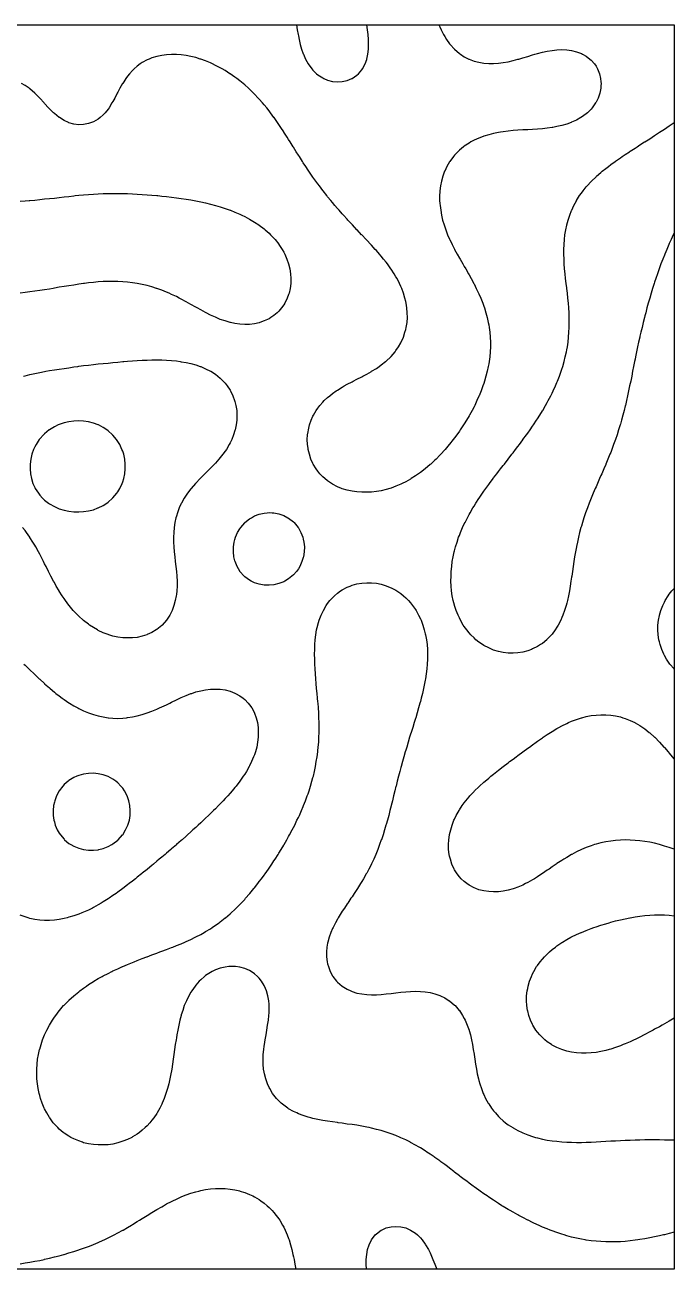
# Model space of a CAD drawing. Header units: metres. Extents: x 0 to 255, y 0 to 255.
# Drawn here: x 122 to 255, y 0 to 255 of the extents above; entities that cross this region are included whole.
import ezdxf

# ---------------------------------------------------------------- set-up
doc = ezdxf.new("R2010")
doc.units = ezdxf.units.M

msp = doc.modelspace()

# ---------------------------------------------------------------- linework, layer by layer
for points in [[(0, 0), (0, 255), (255, 255), (255, 0), (0, 0)], [(206.8, 255), (207, 254.58), (207.28, 254), (207.77, 253), (208, 252.61), (208.38, 252), (209, 251.13), (209.11, 251), (210, 250), (210, 250), (211, 249.15), (211.2, 249), (212, 248.48), (212.94, 248), (213, 247.97), (214, 247.59), (215, 247.34), (216, 247.18), (217, 247.09), (218, 247.09), (219, 247.16), (220, 247.28), (221, 247.45), (222, 247.67), (223, 247.94), (223.17, 248), (224, 248.26), (225, 248.55), (226, 248.84), (226.49, 249), (227, 249.16), (228, 249.42), (229, 249.62), (230, 249.78), (231, 249.89), (232, 249.93), (233, 249.88), (234, 249.75), (235, 249.51), (236, 249.14), (236.26, 249), (237, 248.58), (237.75, 248), (238, 247.77), (238.68, 247), (239, 246.53), (239.32, 246), (239.7, 245), (239.94, 244), (240, 243.33), (240.03, 243), (240, 242.52), (239.97, 242), (239.76, 241), (239.44, 240), (239, 239.14), (238.92, 239), (238.22, 238), (238, 237.75), (237.24, 237), (237, 236.79), (236, 236.07), (235.89, 236), (235, 235.5), (234, 235.05), (233.89, 235), (233, 234.67), (232, 234.4), (231, 234.17), (230.12, 234), (230, 233.97), (229, 233.82), (228, 233.71), (227, 233.63), (226, 233.57), (225, 233.51), (224, 233.46), (223, 233.4), (222, 233.33), (221, 233.23), (220, 233.1), (219.43, 233), (219, 232.92), (218, 232.72), (217, 232.48), (216, 232.19), (215.53, 232), (215, 231.78), (214, 231.35), (213.37, 231), (213, 230.78), (212, 230.13), (211.84, 230), (211, 229.3), (210.68, 229), (210, 228.27), (209.77, 228), (209.05, 227), (209, 226.93), (208.46, 226), (208, 225.03), (207.98, 225), (207.61, 224), (207.35, 223), (207.15, 222), (207.02, 221), (207, 220.76), (206.95, 220), (206.95, 219), (207, 218.41), (207.03, 218), (207.17, 217), (207.34, 216), (207.56, 215), (207.85, 214), (208, 213.59), (208.22, 213), (208.59, 212), (209, 211.06), (209.03, 211), (209.5, 210), (210, 209.03), (210.02, 209), (210.56, 208), (211, 207.22), (211.13, 207), (211.69, 206), (212, 205.49), (212.29, 205), (212.85, 204), (213, 203.75), (213.42, 203), (213.96, 202), (214, 201.92), (214.47, 201), (214.94, 200), (215, 199.88), (215.39, 199), (215.77, 198), (216, 197.37), (216.14, 197), (216.44, 196), (216.69, 195), (216.91, 194), (217, 193.52), (217.1, 193), (217.23, 192), (217.32, 191), (217.36, 190), (217.35, 189), (217.31, 188), (217.22, 187), (217.09, 186), (217, 185.55), (216.9, 185), (216.68, 184), (216.45, 183), (216.17, 182), (216, 181.52), (215.81, 181), (215.46, 180), (215.06, 179), (215, 178.88), (214.6, 178), (214.14, 177), (214, 176.74), (213.61, 176), (213.06, 175), (213, 174.9), (212.47, 174), (212, 173.26), (211.83, 173), (211.18, 172), (211, 171.75), (210.47, 171), (210, 170.37), (209.71, 170), (209, 169.09), (208.92, 169), (208.09, 168), (208, 167.9), (207.19, 167), (207, 166.81), (206.21, 166), (206, 165.8), (205.15, 165), (205, 164.87), (204, 164.03), (203.97, 164), (203, 163.26), (202.65, 163), (202, 162.55), (201.13, 162), (201, 161.91), (200, 161.37), (199.28, 161), (199, 160.86), (198, 160.44), (197, 160.08), (196.75, 160), (196, 159.76), (195, 159.53), (194, 159.36), (193, 159.25), (192, 159.2), (191, 159.21), (190, 159.28), (189, 159.41), (188, 159.62), (187, 159.93), (186.84, 160), (186, 160.35), (185, 160.86), (184.78, 161), (184, 161.53), (183.43, 162), (183, 162.39), (182.42, 163), (182, 163.51), (181.64, 164), (181.05, 165), (181, 165.1), (180.59, 166), (180.27, 167), (180.04, 168), (180, 168.24), (179.89, 169), (179.84, 170), (179.9, 171), (180, 171.6), (180.07, 172), (180.31, 173), (180.63, 174), (181, 174.79), (181.11, 175), (181.67, 176), (182, 176.46), (182.42, 177), (183, 177.67), (183.32, 178), (184, 178.63), (184.43, 179), (185, 179.45), (185.77, 180), (186, 180.16), (187, 180.76), (187.4, 181), (188, 181.34), (189, 181.86), (189.26, 182), (190, 182.39), (191, 182.89), (191.2, 183), (192, 183.43), (193, 183.99), (193.02, 184), (194, 184.6), (194.58, 185), (195, 185.3), (195.88, 186), (196, 186.1), (196.95, 187), (197, 187.05), (197.81, 188), (198, 188.25), (198.52, 189), (199, 189.84), (199.09, 190), (199.52, 191), (199.84, 192), (200, 192.59), (200.11, 193), (200.27, 194), (200.34, 195), (200.33, 196), (200.25, 197), (200.08, 198), (200, 198.33), (199.83, 199), (199.54, 200), (199.19, 201), (199, 201.4), (198.72, 202), (198.23, 203), (198, 203.38), (197.62, 204), (197, 204.96), (196.97, 205), (196.26, 206), (196, 206.34), (195.47, 207), (195, 207.57), (194.63, 208), (194, 208.73), (193.75, 209), (193, 209.83), (192.84, 210), (192, 210.9), (191.91, 211), (191, 211.96), (190.96, 212), (190.02, 213), (190, 213.02), (189.08, 214), (189, 214.08), (188.15, 215), (188, 215.16), (187.24, 216), (187, 216.26), (186.35, 217), (186, 217.4), (185.48, 218), (185, 218.57), (184.64, 219), (184, 219.79), (183.83, 220), (183.06, 221), (183, 221.07), (182.3, 222), (182, 222.4), (181.56, 223), (181, 223.79), (180.85, 224), (180.18, 225), (180, 225.25), (179.5, 226), (179, 226.76), (178.84, 227), (178.21, 228), (178, 228.32), (177.57, 229), (177, 229.91), (176.94, 230), (176.33, 231), (176, 231.5), (175.68, 232), (175.05, 233), (175, 233.08), (174.4, 234), (174, 234.59), (173.71, 235), (173.02, 236), (173, 236.03), (172.29, 237), (172, 237.38), (171.51, 238), (171, 238.62), (170.68, 239), (170, 239.77), (169.79, 240), (169, 240.83), (168.83, 241), (168, 241.81), (167.79, 242), (167, 242.71), (166.66, 243), (166, 243.54), (165.4, 244), (165, 244.3), (164, 244.99), (163.99, 245), (163, 245.62), (162.36, 246), (162, 246.21), (161, 246.71), (160.42, 247), (160, 247.21), (159, 247.6), (158, 247.97), (157.9, 248), (157, 248.29), (156, 248.53), (155, 248.71), (154, 248.85), (153, 248.93), (152, 248.95), (151, 248.89), (150, 248.75), (149, 248.55), (148, 248.26), (147.4, 248), (147, 247.82), (146, 247.29), (145.58, 247), (145, 246.57), (144.35, 246), (144, 245.66), (143.4, 245), (143, 244.5), (142.63, 244), (142, 243.01), (141.99, 243), (141.43, 242), (141, 241.2), (140.89, 241), (140.38, 240), (140, 239.32), (139.81, 239), (139.2, 238), (139, 237.74), (138.41, 237), (138, 236.56), (137.37, 236), (137, 235.71), (136, 235.15), (135.63, 235), (135, 234.76), (134, 234.57), (133, 234.54), (132, 234.66), (131, 234.94), (130.88, 235), (130, 235.4), (129.03, 236), (129, 236.02), (128, 236.83), (127.82, 237), (127, 237.81), (126.82, 238), (126, 238.91), (125.92, 239), (125.01, 240), (125, 240.01), (124.01, 241), (124, 241.01), (123, 241.86), (122.82, 242), (122, 242.57), (121.26, 243)], [(177.6, 255), (177.76, 254), (177.95, 253), (178, 252.76), (178.17, 252), (178.4, 251), (178.67, 250), (179, 249.09), (179.03, 249), (179.47, 248), (180, 247.04), (180.02, 247), (180.73, 246), (181, 245.7), (181.72, 245), (182, 244.76), (183, 244.12), (183.24, 244), (184, 243.66), (185, 243.41), (186, 243.31), (187, 243.37), (188, 243.58), (188.99, 244), (189, 244.01), (190, 244.69), (190.34, 245), (191, 245.79), (191.15, 246), (191.67, 247), (192, 247.92), (192.03, 248), (192.26, 249), (192.37, 250), (192.39, 251), (192.35, 252), (192.28, 253), (192.17, 254), (192.05, 255)], [(255, 212.31), (254.83, 212), (254.37, 211), (254, 210.2), (253.9, 210), (253.48, 209), (253.07, 208), (253, 207.83), (252.66, 207), (252.31, 206), (252, 205.19), (251.93, 205), (251.58, 204), (251.26, 203), (251, 202.25), (250.91, 202), (250.6, 201), (250.31, 200), (250, 199), (250, 198.99), (249.7, 198), (249.44, 197), (249.18, 196), (249, 195.34), (248.9, 195), (248.65, 194), (248.42, 193), (248.2, 192), (248, 191.21), (247.95, 191), (247.72, 190), (247.51, 189), (247.32, 188), (247.11, 187), (247, 186.5), (246.89, 186), (246.69, 185), (246.5, 184), (246.32, 183), (246.11, 182), (246, 181.51), (245.89, 181), (245.67, 180), (245.47, 179), (245.26, 178), (245.02, 177), (245, 176.94), (244.75, 176), (244.51, 175), (244.25, 174), (244, 173.18), (243.94, 173), (243.63, 172), (243.33, 171), (243, 170.06), (242.98, 170), (242.61, 169), (242.26, 168), (242, 167.37), (241.84, 167), (241.45, 166), (241.03, 165), (241, 164.93), (240.59, 164), (240.17, 163), (240, 162.63), (239.71, 162), (239.3, 161), (239, 160.35), (238.84, 160), (238.43, 159), (238.01, 158), (238, 157.97), (237.6, 157), (237.24, 156), (237, 155.37), (236.86, 155), (236.53, 154), (236.23, 153), (236, 152.28), (235.91, 152), (235.64, 151), (235.41, 150), (235.19, 149), (235, 148.12), (234.97, 148), (234.77, 147), (234.61, 146), (234.46, 145), (234.33, 144), (234.18, 143), (234.03, 142), (234, 141.83), (233.86, 141), (233.7, 140), (233.54, 139), (233.36, 138), (233.14, 137), (233, 136.5), (232.86, 136), (232.56, 135), (232.22, 134), (232, 133.52), (231.76, 133), (231.27, 132), (231, 131.56), (230.63, 131), (230, 130.15), (229.87, 130), (229, 129.08), (228.92, 129), (228, 128.25), (227.65, 128), (227, 127.59), (226, 127.1), (225.77, 127), (225, 126.7), (224, 126.45), (223, 126.3), (222, 126.24), (221, 126.26), (220, 126.37), (219, 126.57), (218, 126.87), (217.71, 127), (217, 127.31), (216, 127.82), (215.74, 128), (215, 128.51), (214.39, 129), (214, 129.35), (213.35, 130), (213, 130.39), (212.5, 131), (212, 131.7), (211.79, 132), (211.23, 133), (211, 133.45), (210.73, 134), (210.35, 135), (210.01, 136), (210, 136.05), (209.74, 137), (209.55, 138), (209.41, 139), (209.33, 140), (209.28, 141), (209.29, 142), (209.33, 143), (209.42, 144), (209.54, 145), (209.71, 146), (209.93, 147), (210, 147.22), (210.22, 148), (210.51, 149), (210.84, 150), (211, 150.38), (211.25, 151), (211.66, 152), (212, 152.71), (212.15, 153), (212.63, 154), (213, 154.66), (213.2, 155), (213.76, 156), (214, 156.38), (214.39, 157), (215, 157.94), (215.04, 158), (215.71, 159), (216, 159.41), (216.43, 160), (217, 160.79), (217.16, 161), (217.89, 162), (218, 162.14), (218.66, 163), (219, 163.44), (219.44, 164), (220, 164.72), (220.22, 165), (220.99, 166), (221, 166.01), (221.76, 167), (222, 167.31), (222.53, 168), (223, 168.61), (223.3, 169), (224, 169.95), (224.03, 170), (224.75, 171), (225, 171.34), (225.47, 172), (226, 172.77), (226.16, 173), (226.81, 174), (227, 174.29), (227.46, 175), (228, 175.89), (228.07, 176), (228.64, 177), (229, 177.62), (229.22, 178), (229.72, 179), (230, 179.54), (230.24, 180), (230.67, 181), (231, 181.73), (231.12, 182), (231.5, 183), (231.85, 184), (232, 184.43), (232.2, 185), (232.47, 186), (232.7, 187), (232.92, 188), (233, 188.38), (233.13, 189), (233.27, 190), (233.38, 191), (233.45, 192), (233.5, 193), (233.51, 194), (233.5, 195), (233.47, 196), (233.42, 197), (233.34, 198), (233.25, 199), (233.14, 200), (233.02, 201), (233, 201.13), (232.88, 202), (232.76, 203), (232.66, 204), (232.57, 205), (232.5, 206), (232.45, 207), (232.42, 208), (232.42, 209), (232.45, 210), (232.52, 211), (232.63, 212), (232.78, 213), (233, 213.93), (233.02, 214), (233.3, 215), (233.61, 216), (234, 216.98), (234.01, 217), (234.48, 218), (235, 218.97), (235.02, 219), (235.63, 220), (236, 220.51), (236.36, 221), (237, 221.79), (237.18, 222), (238, 222.9), (238.09, 223), (239, 223.88), (239.13, 224), (240, 224.77), (240.27, 225), (241, 225.59), (241.53, 226), (242, 226.36), (242.89, 227), (243, 227.08), (244, 227.76), (244.35, 228), (245, 228.44), (245.85, 229), (246, 229.1), (247, 229.74), (247.4, 230), (248, 230.4), (248.94, 231), (249, 231.04), (250, 231.68), (250.48, 232), (251, 232.35), (252, 233), (252, 233), (253, 233.65), (253.51, 234), (254, 234.33), (255, 234.98)], [(121, 218.85), (122, 218.92), (122.87, 219), (123, 219.01), (124, 219.11), (125, 219.22), (126, 219.32), (127, 219.42), (128, 219.52), (129, 219.63), (130, 219.74), (131, 219.85), (132, 219.97), (132.28, 220), (133, 220.08), (134, 220.18), (135, 220.26), (136, 220.32), (137, 220.37), (138, 220.41), (139, 220.43), (140, 220.44), (141, 220.44), (142, 220.43), (143, 220.41), (144, 220.37), (145, 220.33), (146, 220.27), (147, 220.2), (148, 220.12), (149, 220.02), (149.22, 220), (150, 219.91), (151, 219.8), (152, 219.69), (153, 219.57), (154, 219.44), (155, 219.3), (156, 219.13), (156.66, 219), (157, 218.93), (158, 218.72), (159, 218.51), (160, 218.29), (161, 218.01), (161.02, 218), (162, 217.7), (163, 217.4), (164, 217.04), (164.09, 217), (165, 216.63), (166, 216.22), (166.44, 216), (167, 215.72), (168, 215.21), (168.34, 215), (169, 214.59), (169.9, 214), (170, 213.93), (171, 213.18), (171.21, 213), (172, 212.3), (172.32, 212), (173, 211.28), (173.25, 211), (174, 210.04), (174.03, 210), (174.68, 209), (175, 208.43), (175.24, 208), (175.65, 207), (176, 206), (176, 206), (176.26, 205), (176.41, 204), (176.47, 203), (176.44, 202), (176.32, 201), (176.09, 200), (176, 199.76), (175.72, 199), (175.26, 198), (175, 197.61), (174.57, 197), (174, 196.33), (173.66, 196), (173, 195.44), (172.36, 195), (172, 194.77), (171, 194.32), (170.1, 194), (170, 193.96), (169, 193.73), (168, 193.61), (167, 193.59), (166, 193.65), (165, 193.79), (164.09, 194), (164, 194.02), (163, 194.32), (162, 194.65), (161.17, 195), (161, 195.08), (160, 195.54), (159.09, 196), (159, 196.05), (158, 196.58), (157.25, 197), (157, 197.15), (156, 197.69), (155.46, 198), (155, 198.26), (154, 198.78), (153.59, 199), (153, 199.31), (152, 199.76), (151.5, 200), (151, 200.23), (150, 200.61), (149, 200.97), (148.92, 201), (148, 201.3), (147, 201.56), (146, 201.79), (145, 201.99), (144.96, 202), (144, 202.16), (143, 202.28), (142, 202.36), (141, 202.41), (140, 202.42), (139, 202.41), (138, 202.38), (137, 202.31), (136, 202.23), (135, 202.12), (134.16, 202), (134, 201.98), (133, 201.83), (132, 201.68), (131, 201.53), (130, 201.38), (129, 201.22), (128, 201.05), (127.76, 201), (127, 200.86), (126, 200.7), (125, 200.56), (124, 200.42), (123, 200.3), (122, 200.17), (121, 200.05)], [(121.67, 183), (122, 183.09), (123, 183.34), (124, 183.54), (125, 183.74), (126, 183.94), (126.28, 184), (127, 184.15), (128, 184.32), (129, 184.47), (130, 184.61), (131, 184.74), (132, 184.89), (132.78, 185), (133, 185.03), (134, 185.17), (135, 185.29), (136, 185.4), (137, 185.5), (138, 185.59), (139, 185.69), (140, 185.78), (141, 185.88), (142, 185.98), (142.25, 186), (143, 186.07), (144, 186.15), (145, 186.22), (146, 186.27), (147, 186.31), (148, 186.33), (149, 186.33), (150, 186.32), (151, 186.28), (152, 186.22), (153, 186.12), (153.8, 186), (154, 185.97), (155, 185.79), (156, 185.58), (157, 185.32), (157.9, 185), (158, 184.96), (159, 184.54), (160, 184.03), (160.05, 184), (161, 183.39), (161.51, 183), (162, 182.58), (162.6, 182), (163, 181.55), (163.44, 181), (164, 180.15), (164.1, 180), (164.58, 179), (164.94, 178), (165, 177.79), (165.22, 177), (165.37, 176), (165.42, 175), (165.39, 174), (165.27, 173), (165.05, 172), (165, 171.85), (164.73, 171), (164.35, 170), (164, 169.31), (163.83, 169), (163.25, 168), (163, 167.65), (162.53, 167), (162, 166.34), (161.71, 166), (161, 165.2), (160.82, 165), (160, 164.15), (159.85, 164), (159, 163.15), (158.85, 163), (158, 162.15), (157.85, 162), (157, 161.1), (156.91, 161), (156.05, 160), (156, 159.94), (155.29, 159), (155, 158.59), (154.61, 158), (154.05, 157), (154, 156.9), (153.58, 156), (153.22, 155), (153, 154.3), (152.9, 154), (152.68, 153), (152.54, 152), (152.46, 151), (152.43, 150), (152.44, 149), (152.49, 148), (152.56, 147), (152.66, 146), (152.77, 145), (152.88, 144), (153, 143), (153, 142.97), (153.09, 142), (153.14, 141), (153.14, 140), (153.09, 139), (153, 138.29), (152.96, 138), (152.77, 137), (152.51, 136), (152.15, 135), (152, 134.71), (151.63, 134), (151, 133.03), (150.98, 133), (150.1, 132), (150, 131.9), (149, 131.1), (148.86, 131), (148, 130.48), (147, 130.03), (146.92, 130), (146, 129.69), (145, 129.48), (144, 129.37), (143, 129.35), (142, 129.4), (141, 129.52), (140, 129.73), (139.14, 130), (139, 130.05), (138, 130.43), (137, 130.89), (136.82, 131), (136, 131.48), (135.21, 132), (135, 132.15), (134, 132.92), (133.91, 133), (133, 133.83), (132.83, 134), (132, 134.87), (131.88, 135), (131.06, 136), (131, 136.07), (130.31, 137), (130, 137.44), (129.61, 138), (129, 138.97), (128.98, 139), (128.4, 140), (128, 140.7), (127.82, 141), (127.31, 142), (127, 142.59), (126.78, 143), (126.3, 144), (126, 144.57), (125.77, 145), (125.29, 146), (125, 146.53), (124.74, 147), (124.22, 148), (124, 148.36), (123.61, 149), (123, 149.97), (122.98, 150), (122.28, 151), (122, 151.35), (121.46, 152)], [(129, 155.83), (130, 155.52), (131, 155.32), (132, 155.21), (133, 155.19), (134, 155.25), (135, 155.4), (136, 155.64), (136.94, 156), (137, 156.03), (138, 156.53), (138.73, 157), (139, 157.2), (139.92, 158), (140, 158.08), (140.77, 159), (141, 159.32), (141.42, 160), (141.88, 161), (142, 161.32), (142.24, 162), (142.44, 163), (142.54, 164), (142.53, 165), (142.43, 166), (142.22, 167), (142, 167.62), (141.86, 168), (141.41, 169), (141, 169.65), (140.76, 170), (140, 170.92), (139.92, 171), (139, 171.82), (138.76, 172), (138, 172.51), (137.04, 173), (137, 173.02), (136, 173.4), (135, 173.64), (134, 173.79), (133, 173.84), (132, 173.8), (131, 173.67), (130, 173.46), (129, 173.12), (128.75, 173), (128, 172.63), (127, 172.03), (126.96, 172), (126, 171.22), (125.77, 171), (125, 170.14), (124.89, 170), (124.25, 169), (124, 168.54), (123.73, 168), (123.39, 167), (123.16, 166), (123.03, 165), (123.01, 164), (123.11, 163), (123.31, 162), (123.62, 161), (124, 160.19), (124.1, 160), (124.72, 159), (125, 158.65), (125.59, 158), (126, 157.61), (126.78, 157), (127, 156.84), (128, 156.28), (128.61, 156), (129, 155.83)], [(169, 140.66), (168.33, 141), (168, 141.19), (167, 141.91), (166.91, 142), (166.04, 143), (166, 143.05), (165.45, 144), (165.05, 145), (165, 145.18), (164.79, 146), (164.68, 147), (164.7, 148), (164.85, 149), (165, 149.51), (165.15, 150), (165.56, 151), (166, 151.73), (166.18, 152), (167, 152.96), (167.04, 153), (168, 153.77), (168.37, 154), (169, 154.36), (170, 154.72), (171, 154.94), (171.61, 155), (172, 155.04), (172.62, 155), (173, 154.98), (174, 154.78), (175, 154.45), (175.84, 154), (176, 153.9), (177, 153.13), (177.13, 153), (177.95, 152), (178, 151.92), (178.52, 151), (178.89, 150), (179, 149.58), (179.15, 149), (179.25, 148), (179.22, 147), (179.05, 146), (179, 145.86), (178.73, 145), (178.3, 144), (178, 143.53), (177.63, 143), (177, 142.3), (176.68, 142), (176, 141.46), (175.22, 141), (175, 140.87), (174, 140.49), (173, 140.27), (172, 140.17), (171, 140.2), (170, 140.36), (169, 140.66)], [(255, 7.54), (254, 7.3), (253, 7.05), (252.81, 7), (252, 6.8), (251, 6.59), (250, 6.41), (249, 6.24), (248, 6.07), (247.56, 6), (247, 5.91), (246, 5.78), (245, 5.69), (244, 5.62), (243, 5.58), (242, 5.57), (241, 5.58), (240, 5.63), (239, 5.7), (238, 5.81), (237, 5.96), (236.8, 6), (236, 6.15), (235, 6.35), (234, 6.58), (233, 6.84), (232.5, 7), (232, 7.16), (231, 7.48), (230, 7.83), (229.58, 8), (229, 8.24), (228, 8.63), (227.19, 9), (227, 9.09), (226, 9.55), (225.09, 10), (225, 10.05), (224, 10.55), (223.17, 11), (223, 11.1), (222, 11.64), (221.4, 12), (221, 12.24), (220, 12.83), (219.73, 13), (219, 13.46), (218.17, 14), (218, 14.11), (217, 14.76), (216.66, 15), (216, 15.46), (215.23, 16), (215, 16.17), (214, 16.88), (213.84, 17), (213, 17.62), (212.5, 18), (212, 18.38), (211.18, 19), (211, 19.14), (210, 19.9), (209.87, 20), (209, 20.66), (208.55, 21), (208, 21.42), (207.22, 22), (207, 22.17), (206, 22.87), (205.82, 23), (205, 23.56), (204.35, 24), (204, 24.23), (203, 24.84), (202.74, 25), (202, 25.43), (201, 25.97), (200.95, 26), (200, 26.48), (199, 26.93), (198.85, 27), (198, 27.36), (197, 27.72), (196.22, 28), (196, 28.08), (195, 28.39), (194, 28.64), (193, 28.88), (192.51, 29), (192, 29.12), (191, 29.31), (190, 29.47), (189, 29.61), (188, 29.74), (187, 29.88), (186.19, 30), (186, 30.03), (185, 30.18), (184, 30.32), (183, 30.48), (182, 30.65), (181, 30.88), (180.58, 31), (180, 31.17), (179, 31.48), (178, 31.85), (177.68, 32), (177, 32.33), (176, 32.88), (175.83, 33), (175, 33.59), (174.51, 34), (174, 34.47), (173.5, 35), (173, 35.62), (172.72, 36), (172.13, 37), (172, 37.25), (171.65, 38), (171.32, 39), (171.07, 40), (171, 40.36), (170.88, 41), (170.79, 42), (170.77, 43), (170.81, 44), (170.9, 45), (171, 45.67), (171.05, 46), (171.22, 47), (171.39, 48), (171.55, 49), (171.71, 50), (171.85, 51), (171.97, 52), (172, 52.49), (172.03, 53), (172.03, 54), (172, 54.28), (171.93, 55), (171.76, 56), (171.49, 57), (171.08, 58), (171, 58.14), (170.48, 59), (170, 59.6), (169.62, 60), (169, 60.54), (168.32, 61), (168, 61.2), (167, 61.61), (166, 61.88), (165.15, 62), (165, 62.02), (164, 62.03), (163.75, 62), (163, 61.91), (162, 61.67), (161, 61.33), (160.34, 61), (160, 60.81), (159, 60.17), (158.79, 60), (158, 59.31), (157.69, 59), (157, 58.21), (156.83, 58), (156.15, 57), (156, 56.77), (155.55, 56), (155.07, 55), (155, 54.85), (154.63, 54), (154.3, 53), (154, 52.08), (153.97, 52), (153.7, 51), (153.48, 50), (153.29, 49), (153.11, 48), (153, 47.39), (152.93, 47), (152.77, 46), (152.64, 45), (152.51, 44), (152.38, 43), (152.24, 42), (152.07, 41), (152, 40.65), (151.87, 40), (151.67, 39), (151.45, 38), (151.2, 37), (151, 36.4), (150.86, 36), (150.52, 35), (150.11, 34), (150, 33.78), (149.61, 33), (149.05, 32), (149, 31.92), (148.38, 31), (148, 30.5), (147.58, 30), (147, 29.37), (146.62, 29), (146, 28.45), (145.42, 28), (145, 27.69), (144, 27.09), (143.85, 27), (143, 26.57), (142, 26.19), (141.43, 26), (141, 25.86), (140, 25.63), (139, 25.5), (138, 25.44), (137, 25.44), (136, 25.52), (135, 25.66), (134, 25.91), (133.75, 26), (133, 26.26), (132, 26.67), (131.38, 27), (131, 27.22), (130, 27.87), (129.84, 28), (129, 28.7), (128.69, 29), (128, 29.74), (127.78, 30), (127.04, 31), (127, 31.06), (126.43, 32), (126, 32.83), (125.91, 33), (125.5, 34), (125.17, 35), (125, 35.57), (124.87, 36), (124.66, 37), (124.52, 38), (124.43, 39), (124.4, 40), (124.41, 41), (124.47, 42), (124.58, 43), (124.74, 44), (124.98, 45), (125, 45.08), (125.27, 46), (125.59, 47), (125.99, 48), (126, 48.02), (126.46, 49), (126.98, 50), (127, 50.03), (127.59, 51), (128, 51.61), (128.28, 52), (129, 52.95), (129.04, 53), (129.9, 54), (130, 54.11), (130.87, 55), (131, 55.13), (131.96, 56), (132, 56.03), (133, 56.85), (133.19, 57), (134, 57.6), (134.56, 58), (135, 58.31), (136, 58.94), (136.1, 59), (137, 59.53), (137.83, 60), (138, 60.1), (139, 60.61), (139.77, 61), (140, 61.12), (141, 61.57), (141.95, 62), (142, 62.03), (143, 62.45), (144, 62.85), (144.35, 63), (145, 63.27), (146, 63.63), (146.94, 64), (147, 64.02), (148, 64.4), (149, 64.75), (149.64, 65), (150, 65.15), (151, 65.51), (152, 65.88), (152.28, 66), (153, 66.3), (154, 66.68), (154.71, 67), (155, 67.14), (156, 67.58), (156.85, 68), (157, 68.08), (158, 68.59), (158.71, 69), (159, 69.18), (160, 69.77), (160.33, 70), (161, 70.46), (161.75, 71), (162, 71.19), (163, 71.96), (163.04, 72), (164, 72.81), (164.21, 73), (165, 73.73), (165.28, 74), (166, 74.72), (166.27, 75), (167, 75.78), (167.2, 76), (168, 76.92), (168.07, 77), (168.89, 78), (169, 78.13), (169.68, 79), (170, 79.41), (170.45, 80), (171, 80.75), (171.18, 81), (171.87, 82), (172, 82.18), (172.55, 83), (173, 83.67), (173.22, 84), (173.83, 85), (174, 85.26), (174.46, 86), (175, 86.91), (175.06, 87), (175.62, 88), (176, 88.66), (176.2, 89), (176.71, 90), (177, 90.54), (177.25, 91), (177.72, 92), (178, 92.57), (178.21, 93), (178.64, 94), (179, 94.82), (179.08, 95), (179.47, 96), (179.83, 97), (180, 97.44), (180.21, 98), (180.51, 99), (180.79, 100), (181, 100.74), (181.08, 101), (181.32, 102), (181.51, 103), (181.68, 104), (181.84, 105), (181.98, 106), (182, 106.2), (182.09, 107), (182.18, 108), (182.23, 109), (182.26, 110), (182.27, 111), (182.26, 112), (182.23, 113), (182.18, 114), (182.11, 115), (182.03, 116), (182, 116.29), (181.93, 117), (181.83, 118), (181.74, 119), (181.65, 120), (181.57, 121), (181.5, 122), (181.43, 123), (181.38, 124), (181.35, 125), (181.33, 126), (181.35, 127), (181.39, 128), (181.46, 129), (181.57, 130), (181.74, 131), (181.98, 132), (182, 132.05), (182.29, 133), (182.65, 134), (183, 134.74), (183.14, 135), (183.7, 136), (184, 136.42), (184.45, 137), (185, 137.61), (185.4, 138), (186, 138.52), (186.66, 139), (187, 139.23), (188, 139.74), (188.61, 140), (189, 140.16), (190, 140.44), (191, 140.6), (192, 140.67), (193, 140.66), (194, 140.56), (195, 140.37), (196, 140.06), (196.14, 140), (197, 139.64), (198, 139.12), (198.18, 139), (199, 138.44), (199.54, 138), (200, 137.58), (200.58, 137), (201, 136.52), (201.42, 136), (202, 135.16), (202.11, 135), (202.65, 134), (203, 133.28), (203.14, 133), (203.51, 132), (203.8, 131), (204, 130.23), (204.06, 130), (204.26, 129), (204.38, 128), (204.45, 127), (204.48, 126), (204.47, 125), (204.43, 124), (204.34, 123), (204.22, 122), (204.06, 121), (204, 120.72), (203.86, 120), (203.65, 119), (203.44, 118), (203.19, 117), (203, 116.33), (202.9, 116), (202.62, 115), (202.35, 114), (202.04, 113), (202, 112.88), (201.72, 112), (201.43, 111), (201.12, 110), (201, 109.64), (200.79, 109), (200.5, 108), (200.21, 107), (200, 106.34), (199.89, 106), (199.6, 105), (199.34, 104), (199.06, 103), (199, 102.81), (198.77, 102), (198.52, 101), (198.28, 100), (198.01, 99), (198, 98.95), (197.75, 98), (197.51, 97), (197.28, 96), (197.02, 95), (197, 94.92), (196.75, 94), (196.51, 93), (196.25, 92), (196, 91.15), (195.95, 91), (195.65, 90), (195.36, 89), (195.02, 88), (195, 87.95), (194.65, 87), (194.3, 86), (194, 85.3), (193.87, 85), (193.44, 84), (193, 83.06), (192.97, 83), (192.47, 82), (192, 81.13), (191.92, 81), (191.36, 80), (191, 79.41), (190.74, 79), (190.13, 78), (190, 77.82), (189.46, 77), (189, 76.32), (188.77, 76), (188.11, 75), (188, 74.84), (187.43, 74), (187, 73.35), (186.77, 73), (186.17, 72), (186, 71.71), (185.59, 71), (185.1, 70), (185, 69.78), (184.65, 69), (184.32, 68), (184.05, 67), (184, 66.77), (183.84, 66), (183.75, 65), (183.76, 64), (183.89, 63), (184, 62.56), (184.15, 62), (184.51, 61), (185, 60.1), (185.06, 60), (185.83, 59), (186, 58.82), (186.95, 58), (187, 57.96), (188, 57.36), (188.78, 57), (189, 56.9), (190, 56.58), (191, 56.39), (192, 56.28), (193, 56.23), (194, 56.24), (195, 56.3), (196, 56.39), (197, 56.49), (198, 56.61), (199, 56.73), (200, 56.83), (201, 56.91), (202, 56.95), (203, 56.92), (204, 56.83), (205, 56.67), (206, 56.43), (207, 56.08), (207.16, 56), (208, 55.58), (208.93, 55), (209, 54.95), (210, 54.11), (210.11, 54), (210.98, 53), (211, 52.98), (211.65, 52), (212, 51.39), (212.21, 51), (212.62, 50), (212.97, 49), (213, 48.91), (213.27, 48), (213.49, 47), (213.67, 46), (213.83, 45), (214, 44.02), (214, 44), (214.17, 43), (214.32, 42), (214.48, 41), (214.66, 40), (214.9, 39), (215, 38.66), (215.19, 38), (215.51, 37), (215.89, 36), (216, 35.77), (216.37, 35), (216.91, 34), (217, 33.86), (217.57, 33), (218, 32.44), (218.37, 32), (219, 31.31), (219.32, 31), (220, 30.39), (220.47, 30), (221, 29.6), (221.92, 29), (222, 28.95), (223, 28.4), (223.83, 28), (224, 27.91), (225, 27.52), (226, 27.19), (226.61, 27), (227, 26.88), (228, 26.64), (229, 26.46), (230, 26.32), (231, 26.2), (232, 26.1), (233, 26.03), (233.73, 26), (234, 25.99), (235, 25.97), (236, 25.97), (237, 26), (237.07, 26), (238, 26.04), (239, 26.09), (240, 26.14), (241, 26.2), (242, 26.26), (243, 26.31), (244, 26.37), (245, 26.41), (246, 26.45), (247, 26.49), (248, 26.51), (249, 26.53), (250, 26.54), (251, 26.54), (252, 26.53), (253, 26.52), (254, 26.51), (255, 26.49)], [(255, 122.98), (254.98, 123), (254.14, 124), (254, 124.19), (253.45, 125), (253, 125.79), (252.88, 126), (252.46, 127), (252.14, 128), (252, 128.54), (251.88, 129), (251.73, 130), (251.67, 131), (251.69, 132), (251.8, 133), (252, 133.94), (252.01, 134), (252.31, 135), (252.67, 136), (253, 136.67), (253.17, 137), (253.77, 138), (254, 138.32), (254.53, 139), (255, 139.52)], [(121.77, 124), (122, 123.77), (122.8, 123), (123, 122.8), (123.83, 122), (124, 121.84), (124.89, 121), (125, 120.9), (125.98, 120), (126, 119.98), (127, 119.11), (127.12, 119), (128, 118.27), (128.33, 118), (129, 117.47), (129.62, 117), (130, 116.72), (131, 116.06), (131.09, 116), (132, 115.45), (132.8, 115), (133, 114.89), (134, 114.42), (135, 114), (135.01, 114), (136, 113.65), (137, 113.38), (138, 113.17), (139, 113.01), (139.1, 113), (140, 112.91), (141, 112.88), (142, 112.92), (142.76, 113), (143, 113.03), (144, 113.19), (145, 113.4), (146, 113.65), (147, 113.98), (147.05, 114), (148, 114.36), (149, 114.76), (149.52, 115), (150, 115.23), (151, 115.68), (151.63, 116), (152, 116.19), (153, 116.65), (153.73, 117), (154, 117.13), (155, 117.55), (156, 117.94), (156.17, 118), (157, 118.29), (158, 118.54), (159, 118.73), (160, 118.85), (161, 118.89), (162, 118.84), (163, 118.69), (164, 118.45), (165, 118.06), (165.12, 118), (166, 117.51), (166.69, 117), (167, 116.73), (167.71, 116), (168, 115.64), (168.45, 115), (168.98, 114), (169, 113.95), (169.37, 113), (169.6, 112), (169.74, 111), (169.79, 110), (169.76, 109), (169.65, 108), (169.47, 107), (169.21, 106), (169, 105.43), (168.84, 105), (168.43, 104), (168, 103.15), (167.92, 103), (167.36, 102), (167, 101.43), (166.71, 101), (166.01, 100), (166, 99.98), (165.25, 99), (165, 98.7), (164.42, 98), (164, 97.52), (163.53, 97), (163, 96.42), (162.61, 96), (162, 95.37), (161.64, 95), (161, 94.35), (160.64, 94), (160, 93.37), (159.62, 93), (159, 92.41), (158.57, 92), (158, 91.47), (157.5, 91), (157, 90.54), (156.41, 90), (156, 89.63), (155.3, 89), (155, 88.73), (154.17, 88), (154, 87.85), (153.02, 87), (153, 86.98), (152, 86.12), (151.86, 86), (151, 85.27), (150.68, 85), (150, 84.43), (149.5, 84), (149, 83.58), (148.3, 83), (148, 82.75), (147.09, 82), (147, 81.93), (146, 81.13), (145.85, 81), (145, 80.32), (144.6, 80), (144, 79.52), (143.34, 79), (143, 78.73), (142.02, 78), (142, 77.98), (141, 77.26), (140.65, 77), (140, 76.54), (139.2, 76), (139, 75.87), (138, 75.25), (137.6, 75), (137, 74.64), (136, 74.1), (135.81, 74), (135, 73.59), (134, 73.15), (133.65, 73), (133, 72.73), (132, 72.4), (131, 72.11), (130.6, 72), (130, 71.84), (129, 71.66), (128, 71.54), (127, 71.48), (126, 71.48), (125, 71.54), (124, 71.66), (123, 71.88)], [(255, 86.07), (254, 86.42), (253, 86.71), (252.03, 87), (252, 87.01), (251, 87.27), (250, 87.48), (249, 87.64), (248, 87.77), (247, 87.87), (246, 87.94), (245, 87.95), (244, 87.92), (243, 87.85), (242, 87.73), (241, 87.57), (240, 87.37), (239, 87.1), (238.7, 87), (238, 86.76), (237, 86.41), (236.05, 86), (236, 85.97), (235, 85.5), (234.06, 85), (234, 84.96), (233, 84.39), (232.38, 84), (232, 83.75), (231, 83.11), (230.84, 83), (230, 82.43), (229.39, 82), (229, 81.73), (228, 81.06), (227.91, 81), (227, 80.4), (226.36, 80), (226, 79.77), (225, 79.23), (224.57, 79), (224, 78.71), (223, 78.3), (222.21, 78), (222, 77.92), (221, 77.63), (220, 77.45), (219, 77.34), (218, 77.31), (217, 77.36), (216, 77.51), (215, 77.76), (214.4, 78), (214, 78.17), (213, 78.69), (212.55, 79), (212, 79.43), (211.39, 80), (211, 80.42), (210.54, 81), (210, 81.86), (209.92, 82), (209.47, 83), (209.15, 84), (209, 84.65), (208.92, 85), (208.79, 86), (208.76, 87), (208.82, 88), (208.98, 89), (209, 89.09), (209.22, 90), (209.5, 91), (209.88, 92), (210, 92.23), (210.37, 93), (210.92, 94), (211, 94.12), (211.58, 95), (212, 95.57), (212.33, 96), (213, 96.81), (213.17, 97), (214, 97.89), (214.11, 98), (215, 98.87), (215.13, 99), (216, 99.78), (216.25, 100), (217, 100.64), (217.43, 101), (218, 101.46), (218.68, 102), (219, 102.26), (219.97, 103), (220, 103.02), (221, 103.77), (221.3, 104), (222, 104.53), (222.63, 105), (223, 105.28), (223.98, 106), (224, 106.02), (225, 106.74), (225.34, 107), (226, 107.48), (226.72, 108), (227, 108.21), (228, 108.88), (228.16, 109), (229, 109.56), (229.68, 110), (230, 110.21), (231, 110.78), (231.37, 111), (232, 111.35), (233, 111.82), (233.37, 112), (234, 112.29), (235, 112.65), (236, 112.97), (236.11, 113), (237, 113.24), (238, 113.43), (239, 113.54), (240, 113.6), (241, 113.59), (242, 113.52), (243, 113.39), (244, 113.17), (244.51, 113), (245, 112.84), (246, 112.46), (246.96, 112), (247, 111.98), (248, 111.41), (248.6, 111), (249, 110.71), (249.9, 110), (250, 109.92), (251, 109.02), (251.02, 109), (252, 108), (252, 108), (252.89, 107), (253, 106.88), (253.75, 106), (254, 105.71), (254.59, 105), (255, 104.51)], [(134, 85.99), (135, 85.85), (136, 85.84), (137, 85.96), (137.13, 86), (138, 86.22), (139, 86.58), (139.76, 87), (140, 87.15), (141, 87.91), (141.1, 88), (141.98, 89), (142, 89.02), (142.61, 90), (143, 90.85), (143.07, 91), (143.37, 92), (143.52, 93), (143.55, 94), (143.48, 95), (143.28, 96), (143, 96.76), (142.9, 97), (142.4, 98), (142, 98.56), (141.65, 99), (141, 99.65), (140.58, 100), (140, 100.42), (139, 100.93), (138.84, 101), (138, 101.31), (137, 101.52), (136, 101.61), (135, 101.58), (134, 101.45), (133, 101.18), (132.6, 101), (132, 100.73), (131, 100.14), (130.82, 100), (130, 99.29), (129.73, 99), (129, 98.04), (128.97, 98), (128.44, 97), (128.08, 96), (128, 95.69), (127.83, 95), (127.73, 94), (127.75, 93), (127.9, 92), (128, 91.66), (128.2, 91), (128.6, 90), (129, 89.34), (129.23, 89), (130, 88.09), (130.1, 88), (131, 87.26), (131.4, 87), (132, 86.65), (133, 86.26), (133.98, 86), (134, 85.99)], [(123, 71.88), (122.61, 72), (122, 72.19), (121, 72.56)], [(255, 51.4), (254.33, 51), (254, 50.8), (253, 50.25), (252.57, 50), (252, 49.67), (251, 49.15), (250.74, 49), (250, 48.6), (249, 48.09), (248.84, 48), (248, 47.57), (247, 47.09), (246.82, 47), (246, 46.61), (245, 46.19), (244.55, 46), (244, 45.76), (243, 45.42), (242, 45.1), (241.69, 45), (241, 44.79), (240, 44.57), (239, 44.41), (238, 44.31), (237, 44.25), (236, 44.26), (235, 44.33), (234, 44.46), (233, 44.67), (232, 44.99), (231.97, 45), (231, 45.41), (230, 45.92), (229.88, 46), (229, 46.59), (228.5, 47), (228, 47.45), (227.47, 48), (227, 48.57), (226.67, 49), (226.07, 50), (226, 50.12), (225.58, 51), (225.24, 52), (225, 52.92), (224.98, 53), (224.81, 54), (224.74, 55), (224.77, 56), (224.88, 57), (225, 57.54), (225.1, 58), (225.39, 59), (225.75, 60), (226, 60.51), (226.25, 61), (226.83, 62), (227, 62.24), (227.56, 63), (228, 63.53), (228.43, 64), (229, 64.58), (229.45, 65), (230, 65.47), (230.67, 66), (231, 66.25), (232, 66.92), (232.13, 67), (233, 67.52), (233.87, 68), (234, 68.08), (235, 68.56), (235.97, 69), (236, 69.01), (237, 69.43), (238, 69.8), (238.53, 70), (239, 70.18), (240, 70.49), (241, 70.79), (241.7, 71), (242, 71.09), (243, 71.36), (244, 71.58), (245, 71.8), (245.95, 72), (246, 72.01), (247, 72.2), (248, 72.35), (249, 72.46), (250, 72.54), (251, 72.59), (252, 72.6), (253, 72.58), (254, 72.51), (255, 72.39)], [(121, 1.1), (122, 1.26), (123, 1.43), (124, 1.6), (125, 1.79), (125.9, 2), (126, 2.02), (127, 2.26), (128, 2.49), (129, 2.73), (129.93, 3), (130, 3.02), (131, 3.32), (132, 3.61), (133, 3.93), (133.18, 4), (134, 4.3), (135, 4.65), (135.88, 5), (136, 5.05), (137, 5.47), (138, 5.9), (138.19, 6), (139, 6.39), (140, 6.87), (140.23, 7), (141, 7.41), (142, 7.96), (142.07, 8), (143, 8.53), (143.78, 9), (144, 9.14), (145, 9.73), (145.42, 10), (146, 10.37), (147, 10.98), (147.03, 11), (148, 11.59), (148.66, 12), (149, 12.21), (150, 12.78), (150.38, 13), (151, 13.35), (152, 13.86), (152.27, 14), (153, 14.36), (154, 14.79), (154.49, 15), (155, 15.21), (156, 15.55), (157, 15.84), (157.61, 16), (158, 16.11), (159, 16.31), (160, 16.44), (161, 16.51), (162, 16.53), (163, 16.5), (164, 16.41), (165, 16.26), (166, 16.01), (166.02, 16), (167, 15.69), (168, 15.32), (168.64, 15), (169, 14.81), (170, 14.24), (170.34, 14), (171, 13.51), (171.61, 13), (172, 12.64), (172.63, 12), (173, 11.59), (173.48, 11), (174, 10.29), (174.2, 10), (174.78, 9), (175, 8.59), (175.31, 8), (175.72, 7), (176, 6.27), (176.11, 6), (176.42, 5), (176.67, 4), (176.9, 3), (177, 2.54), (177.12, 2), (177.3, 1), (177.46, 0)], [(191.95, 0), (191.89, 1), (191.9, 2), (192, 2.99), (192, 3), (192.2, 4), (192.51, 5), (193, 6), (193, 6), (193.76, 7), (194, 7.25), (195, 7.99), (195.01, 8), (196, 8.46), (197, 8.69), (198, 8.76), (199, 8.67), (200, 8.43), (200.97, 8), (201, 7.99), (202, 7.34), (202.39, 7), (203, 6.4), (203.35, 6), (204, 5.11), (204.08, 5), (204.65, 4), (205, 3.31), (205.16, 3), (205.58, 2), (206, 1), (206, 0.99), (206.4, 0)]]:
    msp.add_lwpolyline(points)

doc.saveas('drawing.dxf')
